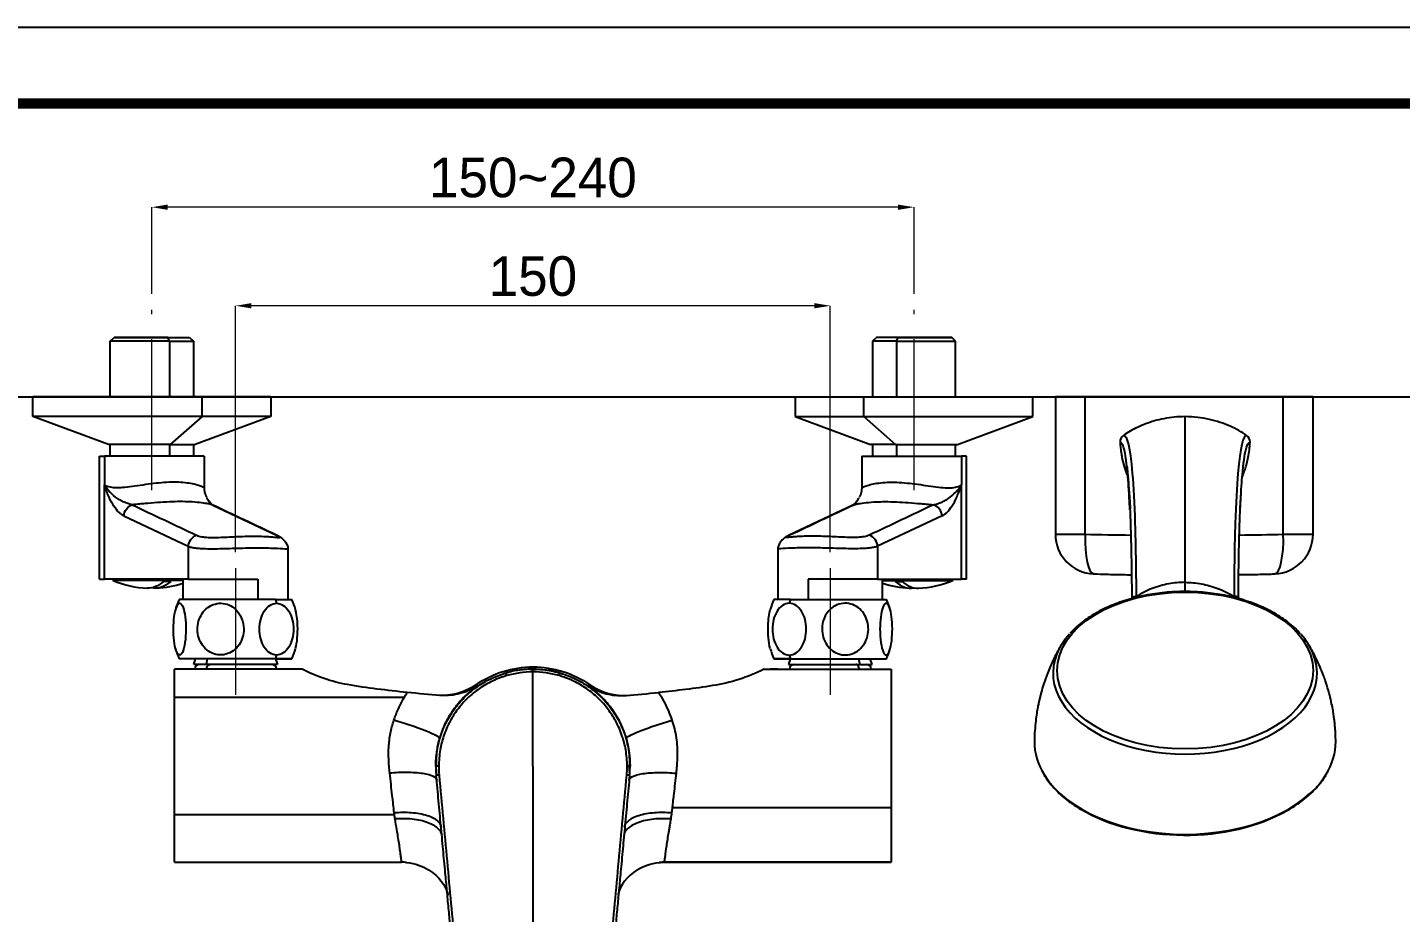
# Model space of a CAD drawing. Extents: x 0 to 1128, y 0 to 827.
# Drawn here: x 175.2 to 521.6, y 603.5 to 826.8 of the extents above; entities that cross this region are included whole.
import ezdxf

# ---------------------------------------------------------------- set-up
doc = ezdxf.new("R2010")
doc.units = 0
doc.header["$LTSCALE"] = 4
doc.header["$MEASUREMENT"] = 0
doc.header["$PDMODE"] = 3
doc.header["$PDSIZE"] = -10
doc.linetypes.add('CENTER2', pattern=[28.575, 19.05, -3.175, 3.175, -3.175])
doc.layers.get('0').update_dxf_attribs({"linetype": 'CONTINUOUS'})
doc.layers.get('DEFPOINTS').update_dxf_attribs({"linetype": 'CONTINUOUS'})
doc.layers.add('1', color=7, linetype='CONTINUOUS')
doc.layers.add('Cneter', color=1, linetype='CENTER2', lineweight=13)
doc.styles.add('Daelim Dimension', font='')
doc.styles.get('Daelim Dimension').set_extended_font_data('나눔고딕')
doc.dimstyles.new('DEFAULT', dxfattribs={"dimscale": 2, "dimtxt": 2, "dimasz": 2, "dimexe": 0, "dimexo": 2, "dimgap": 1, "dimtad": 1, "dimdec": 1, "dimzin": 9, "dimdsep": 46, "dimtxsty": 'Daelim Dimension', "dimcen": 0.5, "dimclrd": 252, "dimclre": 252, "dimclrt": 3, "dimadec": 1, "dimazin": 0, "dimtfac": 1, "dimtdec": 1, "dimtix": 1, "dimtmove": 0, "dimatfit": 3, "dimfxl": 1, "dimtolj": 1, "dimtzin": 1, "dimlwd": 9, "dimlwe": 9, "dimarcsym": 0})

# ---------------------------------------------------------------- blocks, each defined once
blk = doc.blocks.new('*D1')
at = {"color": 5, "lineweight": 9, "ltscale": 0.5, "transparency": 16777216}
for p, q in [((227.72, 694.41), (227.72, 756.59)), ((373.72, 756.59), (231.72, 756.59)), ((377.72, 694.41), (377.72, 756.59))]:
    blk.add_line(p, q, dxfattribs=at)
at = {"color": 5, "ltscale": 0.5, "transparency": 16777216}
for points in [[(231.72, 757.26), (231.72, 755.93), (227.72, 756.59)], [(373.72, 757.26), (373.72, 755.93), (377.72, 756.59)]]:
    blk.add_solid(points, dxfattribs=at)
at = {"layer": 'DEFPOINTS', "color": 0, "ltscale": 0.5, "transparency": 16777216}
for p in [(227.72, 756.59), (227.72, 690.41), (377.72, 690.41)]:
    blk.add_point(p, dxfattribs=at)
at = {"color": 7, "ltscale": 0.5, "transparency": 16777216, "insert": (302.72, 764.02), "char_height": 10, "attachment_point": 5, "style": 'Daelim Dimension'}
blk.add_mtext('\\A1;150', dxfattribs=at)
blk = doc.blocks.new('*D2')
at = {"color": 5, "lineweight": 9, "ltscale": 0.5, "transparency": 16777216}
for p, q in [((206.59, 759.56), (206.59, 781.46)), ((394.85, 781.46), (210.59, 781.46)), ((398.85, 759.56), (398.85, 781.46))]:
    blk.add_line(p, q, dxfattribs=at)
at = {"color": 5, "ltscale": 0.5, "transparency": 16777216}
for points in [[(210.59, 782.12), (210.59, 780.79), (206.59, 781.46)], [(394.85, 782.12), (394.85, 780.79), (398.85, 781.46)]]:
    blk.add_solid(points, dxfattribs=at)
at = {"layer": 'DEFPOINTS', "color": 0, "ltscale": 0.5, "transparency": 16777216}
for p in [(206.59, 781.46), (206.59, 755.56), (398.85, 755.56)]:
    blk.add_point(p, dxfattribs=at)
at = {"color": 7, "ltscale": 0.5, "transparency": 16777216, "insert": (302.72, 788.9), "char_height": 10, "attachment_point": 5, "style": 'Daelim Dimension'}
blk.add_mtext('\\A1;150~240', dxfattribs=at)

msp = doc.modelspace()

# ---------------------------------------------------------------- linework, layer by layer
at = {"ltscale": 0.5}
for p, q in [((197.09, 748.62), (216.09, 748.62)), ((408.35, 748.62), (389.35, 748.62)), ((125.67, 733.62), (809.74, 733.62)), ((241.92, 667.52), (213.52, 667.52)), ((363.52, 667.52), (391.92, 667.52)), ((238.02, 664.92), (217.42, 664.92)), ((367.42, 664.92), (388.02, 664.92))]:
    msp.add_line(p, q, dxfattribs=at)
msp.add_lwpolyline([(0, 0), (1128.4, 0), (1128.4, 826.8), (0, 826.8)], close=True, dxfattribs=at)
at = {"color": 5, "linetype": 'ByBlock', "lineweight": 200, "const_width": 2.6}
msp.add_lwpolyline([(18.14, 35.4), (1110.14, 35.4), (1110.14, 807.6), (18.14, 807.6)], close=True, dxfattribs=at)
at = {"layer": '1', "color": 7, "linetype": 'Continuous'}
for p, q in [((196.09, 747.62), (197.09, 748.62)), ((210.61, 748.62), (197.09, 748.62)), ((211.03, 747.62), (210.61, 748.62)), ((210.61, 748.62), (216.09, 748.62)), ((216.09, 748.62), (217.09, 747.62)), ((389.35, 748.62), (388.35, 747.62)), ((394.84, 748.62), (389.35, 748.62)), ((394.41, 747.62), (394.84, 748.62)), ((394.84, 748.62), (408.35, 748.62)), ((409.35, 747.62), (408.35, 748.62)), ((196.09, 733.62), (196.09, 747.62)), ((211.03, 747.62), (196.09, 747.62)), ((211.03, 747.62), (211.03, 733.62)), ((211.03, 747.62), (217.09, 747.62)), ((217.09, 747.62), (217.09, 733.62)), ((388.35, 747.62), (388.35, 733.62)), ((394.41, 747.62), (388.35, 747.62)), ((394.41, 747.62), (394.41, 733.62)), ((394.41, 747.62), (409.35, 747.62)), ((409.35, 733.62), (409.35, 747.62)), ((176.59, 728.62), (176.59, 733.62)), ((219.27, 733.62), (176.59, 733.62)), ((219.27, 728.62), (219.27, 733.62)), ((236.59, 733.62), (219.27, 733.62)), ((236.59, 733.62), (236.59, 728.62)), ((368.85, 733.62), (368.85, 728.62)), ((368.85, 733.62), (386.17, 733.62)), ((386.17, 728.62), (386.17, 733.62)), ((386.17, 733.62), (428.85, 733.62)), ((428.85, 728.62), (428.85, 733.62)), ((434.5, 733.62), (434.5, 698.97)), ((442, 733.62), (434.5, 733.62)), ((442, 698.97), (442, 733.62)), ((492, 733.62), (442, 733.62)), ((492, 698.97), (492, 733.62)), ((499.5, 733.62), (492, 733.62)), ((499.5, 698.97), (499.5, 733.62)), ((195.64, 721.62), (176.59, 728.62)), ((219.27, 728.62), (176.59, 728.62)), ((219.27, 728.62), (211.22, 721.62)), ((236.59, 728.62), (217.54, 721.62)), ((236.59, 728.62), (219.27, 728.62)), ((368.85, 728.62), (387.9, 721.62)), ((368.85, 728.62), (386.17, 728.62)), ((386.17, 728.62), (394.22, 721.62)), ((386.17, 728.62), (428.85, 728.62)), ((409.8, 721.62), (428.85, 728.62)), ((211.22, 721.62), (195.64, 721.62)), ((196.09, 718.62), (196.09, 721.62)), ((211.03, 721.62), (211.03, 718.62)), ((211.22, 721.62), (217.54, 721.62)), ((217.09, 721.62), (217.09, 718.62)), ((394.22, 721.62), (387.9, 721.62)), ((388.35, 721.62), (388.35, 718.62)), ((394.22, 721.62), (409.8, 721.62)), ((394.41, 721.62), (394.41, 718.62)), ((409.35, 718.62), (409.35, 721.62)), ((193.39, 687.62), (193.39, 718.62)), ((193.39, 718.62), (194.63, 718.62)), ((194.63, 718.62), (194.63, 711.38)), ((219.79, 718.62), (194.63, 718.62)), ((219.79, 718.62), (219.79, 710.59)), ((385.65, 718.62), (385.65, 710.59)), ((385.65, 718.62), (410.82, 718.62)), ((410.82, 718.62), (410.82, 711.38)), ((412.05, 718.62), (410.82, 718.62)), ((412.05, 687.62), (412.05, 718.62)), ((194.63, 687.62), (194.63, 711.38)), ((219.77, 710.65), (219.78, 710.65)), ((385.67, 710.65), (385.66, 710.65)), ((410.82, 687.62), (410.82, 711.38)), ((199.52, 703.6), (215.76, 695.91)), ((222.01, 706.31), (238.25, 698.63)), ((383.43, 706.31), (367.19, 698.63)), ((405.93, 703.6), (389.68, 695.91)), ((434.5, 698.97), (442, 698.97)), ((492, 698.97), (499.5, 698.97)), ((215.76, 695.91), (215.76, 687.62)), ((240.92, 695.36), (240.92, 695.37)), ((240.92, 695.36), (240.92, 682.52)), ((364.52, 695.36), (364.52, 695.37)), ((364.52, 695.36), (364.52, 682.52)), ((389.68, 695.91), (389.68, 687.62)), ((193.39, 687.62), (194.63, 687.62)), ((215.76, 687.62), (194.63, 687.62)), ((196.84, 687.3), (196.84, 687.62)), ((210.71, 687.3), (196.84, 687.3)), ((210.71, 687.3), (210.71, 687.62)), ((214.52, 687.3), (210.71, 687.3)), ((214.52, 682.52), (214.52, 687.62)), ((215.76, 687.62), (233.3, 687.62)), ((233.3, 687.62), (233.3, 682.52)), ((372.14, 687.62), (372.14, 682.52)), ((389.68, 687.62), (372.14, 687.62)), ((389.68, 687.62), (410.82, 687.62)), ((390.92, 682.52), (390.92, 687.62)), ((390.92, 687.3), (394.73, 687.3)), ((394.73, 687.3), (394.73, 687.62)), ((394.73, 687.3), (408.6, 687.3)), ((408.6, 687.3), (408.6, 687.62)), ((412.05, 687.62), (410.82, 687.62)), ((237.76, 682.52), (213.52, 682.52)), ((237.76, 682.52), (241.92, 682.52)), ((367.68, 682.52), (363.52, 682.52)), ((367.68, 682.52), (391.92, 682.52)), ((237.76, 667.52), (213.52, 667.52)), ((217.17, 666.12), (217.61, 667.52)), ((220.26, 666.12), (217.17, 666.12)), ((220.57, 667.52), (220.26, 666.12)), ((238.27, 666.12), (220.26, 666.12)), ((237.76, 667.52), (241.92, 667.52)), ((237.83, 667.52), (238.27, 666.12)), ((367.68, 667.52), (363.52, 667.52)), ((367.61, 667.52), (367.17, 666.12)), ((367.17, 666.12), (385.18, 666.12)), ((367.68, 667.52), (391.92, 667.52)), ((384.87, 667.52), (385.18, 666.12)), ((385.18, 666.12), (388.27, 666.12)), ((388.27, 666.12), (387.83, 667.52)), ((244.48, 664.92), (212.32, 664.92)), ((360.97, 664.92), (393.12, 664.92)), ((364.47, 664.92), (362.57, 664.92)), ((364.47, 664.92), (390.97, 664.92)), ((270.21, 657.73), (212.32, 657.73)), ((278.33, 638.15), (278.33, 638.08)), ((327.11, 638.08), (327.12, 638.15)), ((267.81, 628.16), (212.32, 628.16)), ((337.86, 630.02), (393.12, 630.02)), ((212.32, 616.22), (269.61, 616.22)), ((393.12, 616.22), (335.83, 616.22)), ((335.84, 616.26), (393.12, 616.26))]:
    msp.add_line(p, q, dxfattribs=at)
for centre, radius, start, end in [((444.5, 698.97), 10, 180, 268.0491), ((489.5, 698.97), 10, 271.9509, 0), ((206.59, 710.32), 25, 247.0455, 267.4704), ((206.59, 710.32), 25, 272.5296, 288.4957), ((398.85, 710.32), 25, 251.5043, 267.4704), ((398.85, 710.32), 25, 272.5296, 292.9545), ((230.3, 675.02), 18.38, 155.9147, 164.4113), ((225.14, 675.02), 18.38, 15.591, 24.0853), ((380.3, 675.02), 18.38, 155.9147, 164.409), ((375.14, 675.02), 18.38, 15.5887, 24.0853), ((230.3, 675.02), 18.38, 195.3569, 204.0853), ((225.14, 675.02), 18.38, 335.9147, 344.3736), ((380.3, 675.02), 18.38, 195.6264, 204.0853), ((375.14, 675.02), 18.38, 335.9147, 344.6431), ((218.62, 664.92), 1.2, 90, 180), ((236.82, 664.92), 1.2, 0, 90), ((368.62, 664.92), 1.2, 90, 180), ((386.82, 664.92), 1.2, 0, 90)]:
    msp.add_arc(centre, radius, start, end, dxfattribs=at)
at = {"layer": '1', "color": 7, "linetype": 'Continuous', "extrusion": (1.54074e-33, -6.12323e-17, -1)}
for start, end in [(66.468, 75.7036), (88.5134, 98.1883), (98.49, 107.9379), (166.5787, 167.2255)]:
    msp.add_arc((-302.72, 640.42), 24.5, start, end, dxfattribs=at)
at = {"layer": '1', "color": 7, "linetype": 'Continuous'}
for centre, major_axis, ratio, start_param, end_param in [((452.32, 722.22), (1.5, 0.07), 0.010727, 2.977137, 3.179895), ((368.48, 695.91), (-1.28, 2.71), 0.888708, 0.000017, 0.050162), ((368.48, 695.91), (-1.28, 2.71), 0.888708, 6.199308, 6.283203), ((386.97, 695.91), (1.28, -2.71), 0.888708, 1.172682, 2.429241), ((444.5, 698.97), (-0.34, -9.99), 0.249864, 4.720899, 6.283961), ((489.5, 698.97), (0.34, -9.99), 0.249864, 6.282755, 7.845471), ((397.95, 710.32), (0, -24.98), 0.422618, 5.909464, 6.369129), ((398.85, 710.32), (0, 25), 0.422618, 2.740961, 2.766889), ((399.76, 710.32), (0, -24.98), 0.422618, 5.909464, 6.301848), ((379.54, 675.02), (0, -18.38), 0.707107, 4.292024, 4.349021), ((452.04, 683.55), (1.74, -0.99), 0.684175, 0.129436, 0.316805), ((482.41, 683.55), (-1.74, -0.99), 0.684175, 5.96638, 6.260639), ((467.22, 663.9), (33.3, 0), 0.612907, 2.637433, 2.901057), ((467.22, 663.9), (33.3, 0), 0.612907, 0.241768, 0.50179), ((379.54, 675.02), (0, -18.38), 0.707107, 5.075757, 5.132754), ((467.22, 663.9), (33.3, 0), 0.612907, 2.901057, 6.524954), ((384.16, 664.92), (0, -1.2), 0.707107, 1.570796, 3.141593), ((467.22, 646.53), (-38, 0), 0.612907, 6.278701, 6.642681), ((467.22, 646.53), (-38, 0), 0.612907, 2.778809, 3.146077), ((279.12, 638.22), (0.797, 0.074), 0.001576, 1.654117, 3.141593), ((279.13, 638.15), (0.797, 0.074), 0.001576, 1.65427, 3.141593), ((326.31, 638.15), (0.797, -0.074), 0.001562, 6.283036, 7.770509), ((326.32, 638.22), (0.797, -0.074), 0.001562, 0.00011, 1.487475), ((467.22, 646.53), (-38, 0), 0.612907, 0.359496, 2.77881), ((467.22, 646.16), (37.7, 0), 0.612907, 3.941186, 5.464289)]:
    msp.add_ellipse(centre, major_axis=major_axis, ratio=ratio, start_param=start_param, end_param=end_param, dxfattribs=at)
at = {"layer": '1', "color": 7, "linetype": 'Continuous', "extrusion": (0, 0, -1)}
for centre, major_axis, ratio, start_param, end_param in [((218.48, 695.91), (-1.28, -2.71), 0.888708, 1.172682, 2.429241), ((236.97, 695.91), (1.28, 2.71), 0.888708, 6.199308, 6.283203), ((236.97, 695.91), (1.28, 2.71), 0.888708, 0.000017, 0.050162), ((205.68, 710.32), (0, -24.98), 0.422618, 5.909464, 6.301848), ((207.5, 710.32), (0, -24.98), 0.422618, 5.909464, 6.369129), ((206.59, 710.32), (0, 25), 0.422618, 2.740961, 2.766889), ((225.9, 675.02), (0, -18.38), 0.707107, 4.292024, 4.349021), ((225.9, 675.02), (0, -18.38), 0.707107, 5.075757, 5.132754), ((221.29, 664.92), (0, -1.2), 0.707107, 1.570796, 3.141593)]:
    msp.add_ellipse(centre, major_axis=major_axis, ratio=ratio, start_param=start_param, end_param=end_param, dxfattribs=at)
at = {"layer": '1', "color": 7, "linetype": 'Continuous'}
msp.add_ellipse((467.22, 664.58), major_axis=(32.28, 0), ratio=0.612907, dxfattribs=at)
for points, degree, knots in [([(467.22, 728.62), (466.31, 728.59), (464.53, 728.54), (461.94, 728.15), (459.52, 727.57), (457.29, 726.83), (455.25, 725.95), (453.39, 724.98), (452.25, 724.25), (451.7, 723.9)], 3, [0, 0, 0, 0, 0.166314, 0.324879, 0.475645, 0.618567, 0.753616, 0.880766, 1, 1, 1, 1]), ([(467.22, 686.83), (467.22, 688.66), (467.22, 692.22), (467.22, 697.2), (467.22, 701.83), (467.22, 706.09), (467.22, 711.26), (467.22, 715.63), (467.22, 719.19), (467.22, 721.47), (467.22, 723.42), (467.22, 725.07), (467.22, 726.46), (467.22, 727.55), (467.22, 728.3), (467.22, 728.55), (467.22, 728.62)], 3, [0, 0, 0, 0, 0.066499, 0.133873, 0.201247, 0.268621, 0.335995, 0.470742, 0.538116, 0.60549, 0.672864, 0.740238, 0.807612, 0.874986, 0.94236, 1, 1, 1, 1]), ([(482.75, 723.9), (482.1, 724.31), (480.75, 725.17), (478.53, 726.27), (476.05, 727.24), (473.32, 727.99), (470.35, 728.51), (468.28, 728.58), (467.22, 728.62)], 3, [0, 0, 0, 0, 0.139879, 0.290529, 0.451919, 0.624003, 0.806723, 1, 1, 1, 1]), ([(451.7, 723.9), (452.56, 723.96), (453.35, 720.95), (454.18, 710.98), (454.41, 706.79), (454.74, 696.47), (454.85, 690.35), (454.87, 683.26)], 3, [0, 0, 0, 0, 0.5, 0.5, 0.75, 0.75, 1, 1, 1, 1]), ([(482.75, 723.9), (481.88, 723.96), (481.09, 720.95), (480.26, 710.98), (480.04, 706.79), (479.7, 696.47), (479.6, 690.35), (479.57, 683.26)], 3, [0, 0, 0, 0, 0.5, 0.5, 0.75, 0.75, 1, 1, 1, 1]), ([(450.82, 722.15), (450.88, 721.28), (451.01, 719.64), (451.47, 717.36), (452.07, 715.29), (452.57, 714), (452.85, 713.36)], 3, [0, 0, 0, 0, 0.286827, 0.54299, 0.768573, 1, 1, 1, 1]), ([(453.1, 709.22), (453.02, 710.47), (452.86, 712.92), (452.62, 715.52), (452.39, 717.47), (452.15, 719.09), (451.8, 720.72), (451.35, 721.92), (450.99, 722.07), (450.82, 722.15)], 3, [0, 0, 0, 0, 0.140286, 0.299517, 0.381611, 0.486987, 0.634341, 0.826938, 1, 1, 1, 1]), ([(481.36, 709.38), (481.43, 710.57), (481.5, 711.66), (481.83, 715.92), (482.11, 718.26), (482.8, 721.38), (483.2, 722.15), (483.63, 722.15)], 3, [0, 0, 0, 0, 0.134705, 0.134705, 0.567353, 0.567353, 1, 1, 1, 1]), ([(481.58, 713.33), (481.86, 713.97), (482.5, 715.61), (483.31, 718.55), (483.51, 720.88), (483.63, 722.15)], 3, [0, 0, 0, 0, 0.23015, 0.580554, 1, 1, 1, 1]), ([(451.03, 719.93), (451.07, 719.68), (451.23, 718.58), (451.63, 716.76), (452.23, 714.89), (452.64, 713.89), (452.77, 713.57)], 3, [0, 0, 0, 0, 0.112698, 0.507102, 0.844775, 1, 1, 1, 1]), ([(452.56, 716.03), (452.56, 716.03), (452.56, 716.01), (452.58, 715.83), (452.6, 715.62), (452.62, 715.38), (452.64, 715.15), (452.68, 714.79), (452.73, 714.28), (452.79, 713.57), (452.87, 712.69), (452.97, 711.41), (453.09, 709.66), (453.23, 707.71), (453.34, 706.09), (453.35, 705.56), (453.34, 705.38), (453.34, 705.36)], 3, [0, 0, 0, 0, 0.026784, 0.09911, 0.162528, 0.217559, 0.269817, 0.323993, 0.385891, 0.456366, 0.536028, 0.618935, 0.745406, 0.874136, 0.936699, 0.992041, 1, 1, 1, 1]), ([(481.87, 715.86), (481.87, 715.86), (481.88, 715.95), (481.89, 716.04), (481.89, 716.04), (481.89, 716.04)], 3, [0, 0, 0, 0, 0.006517, 0.978273, 1, 1, 1, 1]), ([(219.78, 710.65), (219.8, 710.65), (219.75, 710.7), (219.22, 710.96), (218.09, 711.37), (215.99, 711.87), (212.32, 712.22), (207.88, 711.87), (204.3, 711.37), (201.65, 710.96), (199.3, 710.68), (197.33, 710.62), (195.74, 710.81), (195, 711.19), (194.63, 711.38)], 3, [0, 0, 0, 0, 0.051239, 0.128573, 0.204615, 0.280478, 0.426135, 0.571791, 0.647654, 0.723696, 0.801026, 0.86613, 0.933339, 1, 1, 1, 1]), ([(201.63, 706.4), (201.34, 706.46), (200.74, 706.6), (199.82, 706.94), (198.87, 707.39), (197.56, 708.19), (196.34, 709.21), (195.28, 710.4), (194.85, 711.05), (194.63, 711.38)], 3, [0, 0, 0, 0, 0.105011, 0.216955, 0.335603, 0.463508, 0.736269, 0.866043, 1, 1, 1, 1]), ([(199.52, 703.6), (199.3, 703.72), (198.89, 703.94), (198.05, 704.67), (196.98, 705.98), (195.98, 707.86), (195.2, 709.72), (194.82, 710.81), (194.63, 711.38)], 3, [0, 0, 0, 0, 0.109029, 0.212424, 0.446353, 0.704346, 0.846681, 1, 1, 1, 1]), ([(385.66, 710.65), (385.64, 710.65), (385.7, 710.7), (386.22, 710.96), (387.35, 711.37), (389.46, 711.87), (393.12, 712.22), (397.56, 711.87), (401.14, 711.37), (403.79, 710.96), (406.14, 710.68), (408.11, 710.62), (409.71, 710.81), (410.45, 711.19), (410.82, 711.38)], 3, [0, 0, 0, 0, 0.051239, 0.128573, 0.204615, 0.280478, 0.426135, 0.571791, 0.647654, 0.723696, 0.801026, 0.86613, 0.933339, 1, 1, 1, 1]), ([(403.81, 706.4), (404.1, 706.46), (404.71, 706.6), (405.62, 706.94), (406.57, 707.39), (407.88, 708.19), (409.1, 709.21), (410.16, 710.4), (410.6, 711.05), (410.82, 711.38)], 3, [0, 0, 0, 0, 0.105011, 0.216955, 0.335603, 0.463508, 0.736269, 0.866043, 1, 1, 1, 1]), ([(405.93, 703.6), (406.14, 703.72), (406.55, 703.94), (407.4, 704.67), (408.46, 705.98), (409.46, 707.86), (410.25, 709.72), (410.62, 710.81), (410.82, 711.38)], 3, [0, 0, 0, 0, 0.109029, 0.212424, 0.446353, 0.704346, 0.846681, 1, 1, 1, 1]), ([(221.8, 706.4), (221.54, 706.46), (221.17, 706.55), (220.17, 706.74), (218.69, 706.96), (216.38, 707.14), (212.91, 707.22), (208.95, 707.03), (205.43, 706.73), (203.3, 706.54), (202.25, 706.45), (201.63, 706.4)], 3, [0, 0, 0, 0, 0.0916, 0.133793, 0.261029, 0.399542, 0.500645, 0.738937, 0.866176, 0.920546, 1, 1, 1, 1]), ([(220.77, 707.63), (220.71, 707.74), (220.61, 707.9), (220.51, 708.06), (220.49, 708.1)], 3, [0, 0, 0, 0, 0.751766, 1, 1, 1, 1]), ([(221.8, 706.4), (221.66, 706.51), (221.39, 706.72), (221.06, 707.19), (220.84, 707.52), (220.77, 707.63)], 3, [0, 0, 0, 0, 0.413005, 0.810197, 1, 1, 1, 1]), ([(383.64, 706.4), (383.78, 706.51), (384.05, 706.72), (384.39, 707.19), (384.6, 707.52), (384.67, 707.63)], 3, [0, 0, 0, 0, 0.413005, 0.810197, 1, 1, 1, 1]), ([(383.64, 706.4), (383.9, 706.46), (384.27, 706.55), (385.28, 706.74), (386.76, 706.96), (389.06, 707.14), (392.54, 707.22), (396.49, 707.03), (400.01, 706.73), (402.14, 706.54), (403.19, 706.45), (403.81, 706.4)], 3, [0, 0, 0, 0, 0.0916, 0.133793, 0.261029, 0.399542, 0.500645, 0.738937, 0.866176, 0.920546, 1, 1, 1, 1]), ([(384.67, 707.63), (384.74, 707.74), (384.83, 707.9), (384.93, 708.06), (384.95, 708.1)], 3, [0, 0, 0, 0, 0.751766, 1, 1, 1, 1]), ([(453.07, 709.68), (453.12, 708.99), (453.21, 707.48), (453.34, 704.77), (453.45, 701.89), (453.52, 699.43), (453.57, 697.39), (453.61, 695.69), (453.65, 693.65), (453.69, 691.25), (453.73, 688.43), (453.76, 685.51), (453.76, 683.48), (453.77, 682.57)], 3, [0, 0, 0, 0, 0.12306, 0.247351, 0.36681, 0.479661, 0.530538, 0.590261, 0.659449, 0.738095, 0.826174, 0.923628, 1, 1, 1, 1]), ([(453.3, 705.11), (453.28, 705.73), (453.21, 707.16), (453.14, 708.48), (453.1, 709.22)], 3, [0, 0, 0, 0, 0.417635, 1, 1, 1, 1]), ([(480.68, 682.57), (480.68, 683.48), (480.69, 685.51), (480.71, 688.41), (480.75, 691.23), (480.79, 693.63), (480.83, 695.66), (480.87, 697.34), (480.91, 698.78), (480.94, 700.11), (481, 702.03), (481.09, 704.5), (481.23, 707.36), (481.32, 708.96), (481.37, 709.68)], 3, [0, 0, 0, 0, 0.076137, 0.17341, 0.261349, 0.339896, 0.409026, 0.46775, 0.51783, 0.566607, 0.616664, 0.740984, 0.871038, 1, 1, 1, 1]), ([(217.87, 698.71), (218.06, 698.64), (218.43, 698.48), (219.18, 698.32), (220.18, 698.19), (221.6, 698.13), (223.47, 698.15), (225.62, 698.25), (228.62, 698.39), (232.41, 698.51), (235.57, 698.39), (237.39, 698.25), (238.28, 698.16), (238.74, 698.13), (238.92, 698.15), (238.94, 698.22), (238.76, 698.35), (238.41, 698.53), (238.17, 698.65), (238.04, 698.71)], 3, [0, 0, 0, 0, 0.036669, 0.074148, 0.112508, 0.166405, 0.23218, 0.29651, 0.363311, 0.499947, 0.636583, 0.703385, 0.767714, 0.817239, 0.853229, 0.887512, 0.943939, 0.971008, 1, 1, 1, 1]), ([(238.37, 698.57), (238.74, 698.37), (239.44, 697.93), (240.27, 697.12), (240.79, 696.22), (240.92, 695.65), (240.92, 695.36)], 3, [0, 0, 0, 0, 0.233486, 0.481162, 0.73851, 1, 1, 1, 1]), ([(367.07, 698.57), (366.7, 698.37), (366.01, 697.93), (365.18, 697.12), (364.65, 696.22), (364.53, 695.65), (364.52, 695.36)], 3, [0, 0, 0, 0, 0.233486, 0.481162, 0.73851, 1, 1, 1, 1]), ([(387.57, 698.71), (387.39, 698.64), (387.01, 698.48), (386.27, 698.32), (385.27, 698.19), (383.85, 698.13), (381.98, 698.15), (379.83, 698.25), (376.82, 698.39), (373.04, 698.51), (369.88, 698.39), (368.05, 698.25), (367.16, 698.16), (366.7, 698.13), (366.52, 698.15), (366.5, 698.22), (366.68, 698.35), (367.03, 698.53), (367.27, 698.65), (367.4, 698.71)], 3, [0, 0, 0, 0, 0.036669, 0.074148, 0.112508, 0.166405, 0.23218, 0.29651, 0.363311, 0.499947, 0.636583, 0.703385, 0.767714, 0.817239, 0.853229, 0.887512, 0.943939, 0.971008, 1, 1, 1, 1]), ([(215.76, 695.91), (216.02, 695.83), (216.53, 695.67), (217.55, 695.5), (218.89, 695.36), (220.72, 695.29), (223.83, 695.3), (228.27, 695.45), (233.45, 695.56), (237.74, 695.45), (240.05, 695.3), (240.83, 695.29), (240.92, 695.33), (240.92, 695.36)], 3, [0, 0, 0, 0, 0.0478, 0.095801, 0.144055, 0.21184, 0.288629, 0.434151, 0.579539, 0.724926, 0.870448, 0.947231, 1, 1, 1, 1]), ([(389.68, 695.91), (389.43, 695.83), (388.91, 695.67), (387.9, 695.5), (386.56, 695.36), (384.72, 695.29), (381.61, 695.3), (377.17, 695.45), (372, 695.56), (367.7, 695.45), (365.39, 695.3), (364.61, 695.29), (364.52, 695.33), (364.52, 695.36)], 3, [0, 0, 0, 0, 0.0478, 0.095801, 0.144055, 0.21184, 0.288629, 0.434151, 0.579539, 0.724926, 0.870448, 0.947231, 1, 1, 1, 1]), ([(444.16, 688.97), (445.23, 688.93), (447.68, 688.85), (450.87, 688.78), (452.99, 688.75), (453.72, 688.74)], 3, [0, 0, 0, 0, 0.340258, 0.773675, 1, 1, 1, 1]), ([(467.22, 686.83), (466.54, 686.81), (465.16, 686.77), (463.08, 686.47), (460.99, 685.98), (458.91, 685.29), (456.85, 684.39), (455.54, 683.64), (454.87, 683.25)], 3, [0, 0, 0, 0, 0.157598, 0.318344, 0.482594, 0.650703, 0.823038, 1, 1, 1, 1]), ([(467.22, 686.83), (467.91, 686.81), (469.29, 686.77), (471.36, 686.47), (473.45, 685.98), (475.53, 685.29), (477.59, 684.39), (478.91, 683.64), (479.57, 683.25)], 3, [0, 0, 0, 0, 0.157597, 0.318341, 0.482591, 0.6507, 0.823036, 1, 1, 1, 1]), ([(480.72, 688.75), (481.12, 688.76), (482.93, 688.78), (485.97, 688.83), (488.6, 688.91), (489.84, 688.95)], 3, [0, 0, 0, 0, 0.12956, 0.58937, 1, 1, 1, 1]), ([(467.22, 684.5), (466.78, 684.5), (465.49, 684.48), (463.35, 684.38), (460.85, 684.14), (458.38, 683.78), (455.95, 683.3), (453.6, 682.71), (451.32, 682.01), (449.12, 681.2), (447.03, 680.28), (445.06, 679.27), (443.21, 678.16), (441.5, 676.97), (439.94, 675.69), (438.83, 674.65), (438.29, 674.03), (438.17, 673.88)], 3, [0, 0, 0, 0, 0.038104, 0.110167, 0.182254, 0.254361, 0.3265, 0.398677, 0.470903, 0.543182, 0.615518, 0.687911, 0.760352, 0.832823, 0.905277, 0.977656, 1, 1, 1, 1]), ([(453.8, 682.77), (453.81, 682.78), (453.83, 682.86), (453.87, 682.92), (453.9, 682.98)], 3, [0, 0, 0, 0, 0.142389, 1, 1, 1, 1]), ([(453.9, 682.98), (453.94, 683.04), (453.99, 683.1), (454.13, 683.19), (454.24, 683.24), (454.35, 683.26), (454.38, 683.27), (454.47, 683.28), (454.49, 683.28), (454.75, 683.28), (454.86, 683.26), (454.87, 683.26)], 3, [0, 0, 0, 0, 0.25, 0.25, 0.5, 0.5, 0.625, 0.625, 0.75, 0.75, 1, 1, 1, 1]), ([(454.87, 683.26), (454.85, 683.24), (454.83, 683.22), (454.77, 683.18), (454.74, 683.16), (454.69, 683.12), (454.68, 683.11), (454.67, 683.1), (454.66, 683.1), (454.58, 683.03), (454.49, 682.96), (454.41, 682.89)], 3, [0, 0, 0, 0, 0.14507, 0.14507, 0.350264, 0.350264, 0.426266, 0.426266, 0.445266, 0.445266, 1, 1, 1, 1]), ([(496.32, 673.84), (495.95, 674.26), (495.12, 675.13), (493.68, 676.39), (492.04, 677.62), (490.26, 678.77), (488.35, 679.82), (486.31, 680.78), (484.17, 681.64), (481.93, 682.39), (479.6, 683.04), (477.21, 683.57), (474.76, 683.98), (472.27, 684.28), (469.75, 684.46), (468.07, 684.5), (467.22, 684.5)], 3, [0, 0, 0, 0, 0.064172, 0.135912, 0.207856, 0.279922, 0.352047, 0.424181, 0.496294, 0.568373, 0.640414, 0.712417, 0.784387, 0.85633, 0.928255, 1, 1, 1, 1]), ([(212.57, 670.17), (212.18, 671.64), (212, 673.83), (212.14, 677.96), (212.46, 679.94), (213.18, 681.38), (213.45, 681.62), (213.99, 681.46), (214.26, 681.08), (214.92, 679.27), (215.18, 677.18), (215.18, 675.07)], 3, [0, 0, 0, 0, 0.25, 0.25, 0.5, 0.5, 0.625, 0.625, 0.75, 0.75, 1, 1, 1, 1]), ([(229.78, 675.07), (229.79, 673.64), (229.37, 672.23), (227.8, 669.91), (226.62, 669.03), (223.97, 668.31), (222.53, 668.51), (220.1, 669.88), (219.16, 671.01), (218.1, 673.64), (217.97, 675.1), (218.55, 677.9), (219.26, 679.18), (221.33, 681.04), (222.69, 681.58), (225.44, 681.52), (226.77, 680.93), (227.78, 679.94)], 3, [0, 0, 0, 0, 0.125, 0.125, 0.25, 0.25, 0.375, 0.375, 0.5, 0.5, 0.625, 0.625, 0.75, 0.75, 0.875, 0.875, 1, 1, 1, 1]), ([(238.05, 668.49), (236.87, 668.49), (235.74, 669.27), (234.2, 671.73), (233.77, 673.38), (233.77, 676.67), (234.19, 678.31), (235.74, 680.78), (236.87, 681.55), (238.05, 681.55)], 3, [0, 0, 0, 0, 0.25, 0.25, 0.5, 0.5, 0.75, 0.75, 1, 1, 1, 1]), ([(238.05, 681.55), (239.22, 681.55), (240.35, 680.77), (241.89, 678.32), (242.32, 676.66), (242.32, 673.38), (241.9, 671.73), (240.35, 669.27), (239.22, 668.49), (238.05, 668.49)], 3, [0, 0, 0, 0, 0.25, 0.25, 0.5, 0.5, 0.75, 0.75, 1, 1, 1, 1]), ([(242.87, 670.17), (243.26, 671.64), (243.44, 673.83), (243.32, 677.43), (243.13, 678.92), (242.84, 679.97)], 3, [0, 0, 0, 0, 0.573637, 0.573637, 1, 1, 1, 1]), ([(362.57, 670.17), (362.18, 671.64), (362, 673.83), (362.12, 677.43), (362.31, 678.92), (362.6, 679.97)], 3, [0, 0, 0, 0, 0.573637, 0.573637, 1, 1, 1, 1]), ([(367.4, 681.55), (366.22, 681.55), (365.09, 680.77), (363.55, 678.32), (363.13, 676.66), (363.13, 673.38), (363.55, 671.73), (365.09, 669.27), (366.22, 668.49), (367.4, 668.49)], 3, [0, 0, 0, 0, 0.25, 0.25, 0.5, 0.5, 0.75, 0.75, 1, 1, 1, 1]), ([(367.4, 668.49), (368.57, 668.49), (369.7, 669.27), (371.25, 671.73), (371.67, 673.38), (371.67, 676.67), (371.25, 678.31), (369.7, 680.78), (368.57, 681.55), (367.4, 681.55)], 3, [0, 0, 0, 0, 0.25, 0.25, 0.5, 0.5, 0.75, 0.75, 1, 1, 1, 1]), ([(375.67, 675.07), (375.66, 673.64), (376.07, 672.23), (377.65, 669.91), (378.82, 669.03), (381.47, 668.31), (382.92, 668.51), (385.34, 669.88), (386.28, 671.01), (387.35, 673.64), (387.47, 675.1), (386.89, 677.9), (386.19, 679.18), (384.12, 681.04), (382.76, 681.58), (380.01, 681.52), (378.67, 680.93), (377.67, 679.94)], 3, [0, 0, 0, 0, 0.125, 0.125, 0.25, 0.25, 0.375, 0.375, 0.5, 0.5, 0.625, 0.625, 0.75, 0.75, 0.875, 0.875, 1, 1, 1, 1]), ([(392.87, 670.17), (393.26, 671.64), (393.44, 673.83), (393.31, 677.96), (392.98, 679.94), (392.27, 681.38), (391.99, 681.62), (391.45, 681.46), (391.19, 681.08), (390.53, 679.27), (390.26, 677.18), (390.26, 675.07)], 3, [0, 0, 0, 0, 0.25, 0.25, 0.5, 0.5, 0.625, 0.625, 0.75, 0.75, 1, 1, 1, 1]), ([(215.18, 675.07), (215.19, 672.65), (214.85, 670.26), (214.02, 668.58), (213.7, 668.37), (213.08, 668.75), (212.8, 669.32), (212.57, 670.17)], 3, [0, 0, 0, 0, 0.5, 0.5, 0.75, 0.75, 1, 1, 1, 1]), ([(390.26, 675.07), (390.26, 672.65), (390.59, 670.26), (391.42, 668.58), (391.74, 668.37), (392.36, 668.75), (392.64, 669.32), (392.87, 670.17)], 3, [0, 0, 0, 0, 0.5, 0.5, 0.75, 0.75, 1, 1, 1, 1]), ([(435.92, 670.88), (435.2, 669.65), (433.96, 667.34), (432.54, 664.04), (431.58, 661.32), (431.02, 659.42), (430.69, 658.14), (430.47, 657.24), (430.26, 656.29), (430.03, 655.14), (429.77, 653.66), (429.51, 651.72), (429.29, 649.3), (429.23, 647.53), (429.22, 646.56)], 3, [0, 0, 0, 0, 0.167641, 0.309131, 0.422696, 0.506692, 0.541795, 0.577986, 0.615261, 0.656643, 0.715072, 0.791926, 0.887013, 1, 1, 1, 1]), ([(505.22, 646.56), (505.22, 647.31), (505.18, 648.66), (505.05, 650.48), (504.9, 651.9), (504.74, 653.16), (504.52, 654.56), (504.19, 656.33), (503.76, 658.17), (503.31, 659.82), (502.92, 661.08), (502.53, 662.26), (502.01, 663.69), (501.23, 665.63), (500.07, 668.12), (499.1, 669.91), (498.52, 670.88)], 3, [0, 0, 0, 0, 0.087346, 0.158901, 0.214456, 0.254081, 0.308623, 0.380228, 0.465919, 0.530244, 0.581349, 0.620955, 0.67698, 0.759089, 0.866966, 1, 1, 1, 1]), ([(212.32, 657.73), (212.32, 658.36), (212.32, 658.98), (212.32, 660.23), (212.32, 660.86), (212.32, 662.63), (212.32, 663.78), (212.32, 664.92)], 3, [0, 0, 0, 0, 0.260943, 0.260943, 0.521877, 0.521877, 1, 1, 1, 1]), ([(278.22, 640.42), (278.24, 641.05), (278.26, 642.36), (278.59, 644.96), (279.16, 647.34), (280.06, 649.81), (281.16, 652.21), (283.04, 655.19), (285.67, 658.16), (288.66, 660.6), (292.07, 662.64), (294.57, 663.49), (295.91, 663.96)], 3, [0, 0, 0, 0, 0.059692, 0.124258, 0.249166, 0.290947, 0.374532, 0.499779, 0.624874, 0.749886, 0.865546, 1, 1, 1, 1]), ([(296.1, 663.28), (295.56, 663.11), (294.34, 662.73), (291.98, 661.72), (289.15, 660.1), (286.18, 657.67), (283.7, 654.87), (281.63, 651.64), (280.16, 648.2), (279.16, 644.37), (279.03, 641.81), (278.96, 640.42)], 3, [0, 0, 0, 0, 0.056244, 0.125059, 0.24994, 0.374774, 0.499608, 0.614229, 0.749493, 0.864742, 1, 1, 1, 1]), ([(302.72, 664.92), (302.15, 664.91), (301, 664.89), (299.29, 664.7), (297.58, 664.4), (296.47, 664.11), (295.91, 663.96)], 3, [0, 0, 0, 0, 0.249988, 0.5, 0.746552, 1, 1, 1, 1]), ([(326.48, 640.42), (326.47, 641.14), (326.43, 642.52), (326.16, 644.5), (325.77, 646.31), (325.05, 648.76), (323.81, 651.64), (321.74, 654.87), (319.26, 657.67), (316.29, 660.1), (313.46, 661.72), (311.11, 662.73), (309.89, 663.11), (309.34, 663.28)], 3, [0, 0, 0, 0, 0.070149, 0.135344, 0.195566, 0.250662, 0.3859, 0.500497, 0.625306, 0.750115, 0.874968, 0.943766, 1, 1, 1, 1]), ([(309.54, 663.96), (310.33, 663.7), (311.89, 663.2), (314.04, 662.19), (315.97, 661.07), (317.68, 659.86), (319.51, 658.33), (321.51, 656.27), (323.99, 652.89), (326.47, 647.66), (327.22, 643.04), (327.22, 640.42), (327.22, 640.42)], 3, [0, 0, 0, 0, 0.079748, 0.154977, 0.225688, 0.29188, 0.353555, 0.452998, 0.564161, 0.750917, 0.999966, 1, 1, 1, 1]), ([(360.97, 664.92), (358.94, 663.87), (356.84, 663), (352.51, 661.62), (350.26, 661.13), (343.52, 660.01), (338.98, 659.5), (334.44, 659.04)], 3, [0, 0, 0, 0, 0.25, 0.25, 0.5, 0.5, 1, 1, 1, 1]), ([(393.12, 664.92), (393.12, 661.95), (393.12, 658.98), (393.12, 653.04), (393.12, 650.08), (393.12, 641.26), (393.12, 635.53), (393.12, 630.02)], 3, [0, 0, 0, 0, 0.25, 0.25, 0.5, 0.5, 1, 1, 1, 1]), ([(271, 659.04), (268.48, 659.29), (265.97, 659.58), (260.95, 660.22), (258.44, 660.57), (255.95, 661.02)], 3, [0, 0, 0, 0, 0.499715, 0.499715, 1, 1, 1, 1]), ([(288.92, 660.81), (288.35, 660.4), (287.21, 659.58), (285.56, 658.11), (284.32, 656.8), (283.43, 655.72), (282.63, 654.68), (281.68, 653.26), (280.65, 651.4), (279.79, 649.48), (279.35, 648.15), (279.14, 647.49)], 3, [0, 0, 0, 0, 0.125037, 0.250074, 0.392234, 0.44578, 0.499558, 0.625067, 0.749637, 0.877112, 1, 1, 1, 1]), ([(288.92, 660.81), (288.65, 660.63), (287.81, 660.1), (286.49, 659.46), (285, 658.92), (283.41, 658.51), (281.54, 658.21), (279.92, 658.27), (279.15, 658.29)], 3, [0, 0, 0, 0, 0.104865, 0.315034, 0.466267, 0.588645, 0.80292, 1, 1, 1, 1]), ([(302.72, 640.42), (302.72, 641.45), (302.72, 643.49), (302.72, 646.56), (302.72, 649.63), (302.72, 652.7), (302.72, 655.63), (302.72, 657.53), (302.72, 658.42)], 3, [0, 0, 0, 0, 0.170331, 0.340662, 0.510993, 0.681324, 0.851655, 1, 1, 1, 1]), ([(316.52, 660.81), (317.03, 660.5), (317.96, 659.92), (319.39, 659.3), (320.62, 658.88), (322.11, 658.5), (323.92, 658.21), (325.54, 658.27), (326.29, 658.29)], 3, [0, 0, 0, 0, 0.189276, 0.350474, 0.483587, 0.588624, 0.806907, 1, 1, 1, 1]), ([(326.31, 647.49), (326.09, 648.15), (325.66, 649.48), (324.79, 651.4), (323.77, 653.26), (322.53, 655.09), (321.2, 656.73), (319.74, 658.25), (318.24, 659.58), (317.09, 660.4), (316.52, 660.81)], 3, [0, 0, 0, 0, 0.122889, 0.250367, 0.37494, 0.500451, 0.643332, 0.749921, 0.87496, 1, 1, 1, 1]), ([(334.44, 659.04), (334.9, 658.29), (335.79, 656.8), (336.92, 654.46), (337.51, 652.85), (337.8, 652.04)], 3, [0, 0, 0, 0, 0.336933, 0.669537, 1, 1, 1, 1]), ([(212.32, 628.16), (212.32, 632.78), (212.32, 637.66), (212.32, 647.62), (212.32, 652.66), (212.32, 657.73)], 3, [0, 0, 0, 0, 0.5, 0.5, 1, 1, 1, 1]), ([(267.64, 652.04), (268, 653.02), (268.71, 654.98), (269.71, 656.81), (270.21, 657.73)], 3, [0, 0, 0, 0, 0.498309, 1, 1, 1, 1]), ([(266.61, 638.68), (266.5, 639.85), (266.29, 642.04), (266.31, 645.43), (266.68, 648.74), (267.32, 650.95), (267.64, 652.04)], 3, [0, 0, 0, 0, 0.265691, 0.495131, 0.750766, 1, 1, 1, 1]), ([(279.14, 647.49), (279.16, 647.62), (278.94, 647.83), (277.84, 648.43), (276.97, 648.82), (274.72, 649.71), (273.34, 650.21), (270.49, 651.17), (269.01, 651.64), (267.64, 652.04)], 3, [0, 0, 0, 0, 0.25, 0.25, 0.5, 0.5, 0.75, 0.75, 1, 1, 1, 1]), ([(326.31, 647.49), (326.28, 647.62), (326.51, 647.83), (327.6, 648.43), (328.47, 648.82), (330.73, 649.71), (332.1, 650.21), (334.96, 651.17), (336.43, 651.64), (337.8, 652.04)], 3, [0, 0, 0, 0, 0.25, 0.25, 0.5, 0.5, 0.75, 0.75, 1, 1, 1, 1]), ([(337.8, 652.04), (338.02, 651.32), (338.47, 649.87), (338.89, 647.61), (339.14, 645.05), (339.15, 642.04), (338.94, 639.85), (338.83, 638.68)], 3, [0, 0, 0, 0, 0.165699, 0.333586, 0.504973, 0.73438, 1, 1, 1, 1]), ([(279.14, 647.49), (279, 646.99), (278.72, 645.96), (278.46, 644.35), (278.31, 642.6), (278.3, 641.38), (278.31, 640.71)], 3, [0, 0, 0, 0, 0.226528, 0.461707, 0.704674, 1, 1, 1, 1]), ([(278.41, 638.66), (278.39, 638.99), (278.37, 639.32), (278.31, 640.68), (278.31, 641.71), (278.45, 643.78), (278.6, 644.82), (278.83, 645.84)], 3, [0, 0, 0, 0, 0.137817, 0.137817, 0.565326, 0.565326, 1, 1, 1, 1]), ([(279.14, 647.49), (279.08, 647.23), (278.96, 646.68), (278.87, 646.13), (278.83, 645.84)], 3, [0, 0, 0, 0, 0.472917, 1, 1, 1, 1]), ([(326.61, 645.84), (326.57, 646.13), (326.48, 646.68), (326.36, 647.23), (326.31, 647.49)], 3, [0, 0, 0, 0, 0.527995, 1, 1, 1, 1]), ([(327.07, 639.17), (327.08, 639.42), (327.14, 640.59), (327.15, 642.6), (326.91, 645.14), (326.51, 646.72), (326.31, 647.49)], 3, [0, 0, 0, 0, 0.089538, 0.425965, 0.720538, 1, 1, 1, 1]), ([(326.61, 645.84), (326.83, 644.9), (326.97, 643.95), (327.12, 641.97), (327.13, 640.93), (327.08, 639.53), (327.07, 639.16), (327.04, 638.79)], 3, [0, 0, 0, 0, 0.406413, 0.406413, 0.843211, 0.843211, 1, 1, 1, 1]), ([(278.56, 636.79), (278.52, 637.14), (278.24, 637.49), (277.04, 638.11), (276.12, 638.38), (273.8, 638.74), (272.4, 638.84), (269.5, 638.87), (268, 638.8), (266.61, 638.68)], 3, [0, 0, 0, 0, 0.25, 0.25, 0.5, 0.5, 0.75, 0.75, 1, 1, 1, 1]), ([(267.74, 628.65), (267.58, 630.11), (267.2, 633.38), (266.82, 636.79), (266.61, 638.68)], 3, [0, 0, 0, 0, 0.44734, 1, 1, 1, 1]), ([(278.22, 640.42), (278.22, 640.17), (278.23, 639.66), (278.26, 638.9), (278.3, 638.4), (278.33, 638.15)], 3, [0, 0, 0, 0, 0.333341, 0.666682, 1, 1, 1, 1]), ([(278.96, 640.42), (278.78, 640.42), (278.58, 640.42), (278.29, 640.42), (278.22, 640.42), (278.22, 640.42)], 3, [0, 0, 0, 0, 0.5, 0.5, 1, 1, 1, 1]), ([(286.16, 554.21), (284.33, 573.78), (282.25, 596.14), (280.51, 614.78), (278.33, 638.08)], 2, [0, 0, 0, 0.5, 0.5, 1, 1, 1]), ([(279.06, 638.15), (279.73, 630.91), (281.04, 616.61), (283, 595.4), (284.94, 574.67), (286.22, 561.02), (286.85, 554.27)], 3, [0, 0, 0, 0, 0.2587, 0.511595, 0.758699, 1, 1, 1, 1]), ([(318.59, 554.27), (319.22, 561.02), (320.51, 574.67), (322.44, 595.4), (324.4, 616.61), (325.72, 630.91), (326.38, 638.15)], 3, [0, 0, 0, 0, 0.241301, 0.488405, 0.7413, 1, 1, 1, 1]), ([(327.11, 638.08), (324.94, 614.87), (323.2, 596.14), (321.11, 573.81), (319.28, 554.21)], 2, [0, 0, 0, 0.5, 0.5, 1, 1, 1]), ([(326.89, 636.79), (326.92, 637.14), (327.2, 637.49), (328.41, 638.11), (329.32, 638.38), (331.64, 638.74), (333.04, 638.84), (335.94, 638.87), (337.44, 638.8), (338.83, 638.68)], 3, [0, 0, 0, 0, 0.25, 0.25, 0.5, 0.5, 0.75, 0.75, 1, 1, 1, 1]), ([(338.83, 638.68), (338.64, 636.95), (338.31, 634.01), (337.99, 631.18), (337.86, 630.02)], 3, [0, 0, 0, 0, 0.590032, 1, 1, 1, 1]), ([(431.72, 638.18), (431.9, 637.87), (432.41, 637.04), (433.42, 635.74), (434.74, 634.28), (436.23, 632.88), (437.88, 631.55), (439.42, 630.47), (440.45, 629.85), (440.84, 629.63)], 3, [0, 0, 0, 0, 0.095358, 0.256817, 0.418534, 0.580451, 0.74251, 0.904658, 1, 1, 1, 1]), ([(493.09, 629.31), (493.15, 629.35), (493.89, 629.75), (495.19, 630.59), (496.96, 631.86), (498.57, 633.2), (500.03, 634.62), (501.31, 636.1), (502.19, 637.27), (502.6, 637.95), (502.69, 638.11)], 3, [0, 0, 0, 0, 0.013851, 0.170486, 0.327134, 0.483769, 0.640358, 0.796856, 0.953207, 1, 1, 1, 1]), ([(212.32, 616.22), (212.32, 616.28), (212.32, 616.58), (212.32, 617.5), (212.32, 618.16), (212.32, 620.03), (212.32, 621.24), (212.32, 624.28), (212.32, 626.11), (212.32, 628.16)], 3, [0, 0, 0, 0, 0.25, 0.25, 0.5, 0.5, 0.75, 0.75, 1, 1, 1, 1]), ([(279.69, 624.94), (279.64, 625.5), (279.33, 626.07), (278.11, 627.12), (277.19, 627.6), (274.88, 628.31), (273.49, 628.55), (270.61, 628.78), (269.13, 628.76), (267.74, 628.65)], 3, [0, 0, 0, 0, 0.25, 0.25, 0.5, 0.5, 0.75, 0.75, 1, 1, 1, 1]), ([(279.83, 623.1), (279.69, 623.6), (279.4, 624.11), (278.3, 625.2), (277.38, 625.76), (275.07, 626.62), (273.69, 626.92), (270.82, 627.22), (269.34, 627.23), (267.96, 627.12)], 3, [0, 0, 0, 0, 0.205824, 0.205824, 0.470549, 0.470549, 0.735275, 0.735275, 1, 1, 1, 1]), ([(269.61, 616.22), (269.61, 616.26), (269.6, 616.33), (269.57, 616.6), (269.53, 616.95), (269.47, 617.4), (269.39, 617.95), (269.3, 618.6), (269.17, 619.53), (268.98, 620.84), (268.71, 622.57), (268.36, 624.62), (268.11, 626.2), (267.96, 627.12)], 3, [0, 0, 0, 0, 0.083602, 0.165004, 0.244565, 0.322361, 0.398469, 0.472761, 0.545182, 0.665809, 0.781987, 0.872901, 1, 1, 1, 1]), ([(337.48, 627.12), (336.11, 627.23), (333.88, 627.22), (331.06, 626.77), (329.16, 626.22), (327.6, 625.48), (326.24, 624.44), (325.75, 623.6), (325.62, 623.1)], 3, [0, 0, 0, 0, 0.26469, 0.39706, 0.52943, 0.6618, 0.79417, 1, 1, 1, 1]), ([(337.7, 628.65), (336.32, 628.76), (334.83, 628.78), (331.95, 628.55), (330.56, 628.31), (328.25, 627.6), (327.33, 627.12), (326.11, 626.07), (325.81, 625.5), (325.75, 624.94)], 3, [0, 0, 0, 0, 0.25, 0.25, 0.5, 0.5, 0.75, 0.75, 1, 1, 1, 1]), ([(337.48, 627.13), (337.41, 626.64), (337.26, 625.73), (337.07, 624.58), (336.91, 623.66), (336.71, 622.46), (336.49, 621.04), (336.19, 618.99), (335.94, 617.07), (335.87, 616.54), (335.84, 616.26)], 3, [0, 0, 0, 0, 0.068587, 0.127805, 0.17763, 0.218032, 0.333972, 0.45341, 0.705526, 1, 1, 1, 1]), ([(337.7, 628.65), (337.67, 628.39), (337.6, 627.88), (337.52, 627.38), (337.48, 627.13)], 3, [0, 0, 0, 0, 0.495762, 1, 1, 1, 1]), ([(393.12, 630.02), (393.12, 627.89), (393.12, 625.81), (393.12, 622.28), (393.12, 620.9), (393.12, 618.68), (393.12, 617.9), (393.12, 616.77), (393.12, 616.42), (393.12, 616.26)], 3, [0, 0, 0, 0, 0.25, 0.25, 0.5, 0.5, 0.75, 0.75, 1, 1, 1, 1]), ([(269.61, 616.22), (269.61, 616.22), (269.61, 616.22), (269.61, 616.22), (269.61, 616.22)], 3, [0, 0, 0, 0, 0.500727, 1, 1, 1, 1]), ([(329.03, 614.28), (329.81, 614.76), (330.64, 615.16), (332.49, 615.8), (333.51, 616.05), (334.59, 616.15)], 3, [0, 0, 0, 0, 0.5, 0.5, 1, 1, 1, 1])]:
    msp.add_open_spline(points, degree=degree, knots=knots, dxfattribs=at)
for points, degree in [([(451.7, 723.9), (451.16, 723.53), (450.79, 722.8), (450.82, 722.15)], 3), ([(483.63, 722.15), (483.66, 722.8), (483.29, 723.53), (482.75, 723.9)], 3), ([(219.79, 710.65), (219.78, 709.41), (220.38, 708.33)], 2), ([(385.65, 710.65), (385.66, 709.41), (385.07, 708.33)], 2), ([(220.68, 707.77), (221.54, 706.45), (222.26, 706.18)], 2), ([(384.76, 707.77), (383.9, 706.45), (383.18, 706.18)], 2), ([(481.15, 705.37), (481.21, 706.8), (481.28, 708.14), (481.36, 709.38)], 3), ([(199.52, 703.6), (199.62, 704.83), (200.52, 706.02), (201.63, 706.4)], 3), ([(201.63, 706.4), (207.05, 703.84), (212.46, 701.27), (217.87, 698.71)], 3), ([(238.04, 698.71), (232.63, 701.27), (227.22, 703.84), (221.8, 706.4)], 3), ([(367.4, 698.71), (372.81, 701.27), (378.23, 703.84), (383.64, 706.4)], 3), ([(403.81, 706.4), (398.4, 703.84), (392.98, 701.27), (387.57, 698.71)], 3), ([(405.93, 703.6), (405.82, 704.83), (404.93, 706.02), (403.81, 706.4)], 3), ([(442, 698.97), (445.82, 698.86), (449.67, 698.79), (453.54, 698.76)], 3), ([(480.91, 698.76), (484.64, 698.8), (488.34, 698.86), (492, 698.97)], 3), ([(210.46, 687.06), (210.36, 687.06), (210.15, 687.06), (209.85, 687.06), (209.64, 687.06), (209.54, 687.07)], 3), ([(211.35, 687.07), (211.25, 687.06), (211.06, 687.06), (210.76, 687.06), (210.56, 687.06), (210.46, 687.06)], 3), ([(394.09, 687.07), (394.19, 687.06), (394.39, 687.06), (394.68, 687.06), (394.88, 687.06), (394.99, 687.06)], 3), ([(394.99, 687.06), (395.09, 687.06), (395.29, 687.06), (395.6, 687.06), (395.8, 687.06), (395.9, 687.07)], 3), ([(467.22, 684.58), (467.22, 685.34), (467.22, 686.09), (467.22, 686.83)], 3), ([(454.14, 682.82), (454.38, 682.98), (454.62, 683.12), (454.87, 683.26)], 3), ([(454.87, 683.25), (454.87, 683.25), (454.87, 683.25), (454.87, 683.26)], 3), ([(480.55, 682.98), (480.36, 683.26), (480, 683.32), (479.57, 683.26)], 3), ([(479.57, 683.25), (479.57, 683.25), (479.57, 683.25), (479.57, 683.26)], 3), ([(479.57, 683.26), (479.74, 683.14), (479.91, 683.02), (480.07, 682.9)], 3), ([(480.31, 682.82), (480.07, 682.98), (479.82, 683.12), (479.57, 683.26)], 3), ([(480.68, 682.52), (480.67, 682.7), (480.62, 682.87), (480.55, 682.98)], 3), ([(227.78, 679.94), (229.06, 678.69), (229.76, 676.9), (229.78, 675.07)], 3), ([(377.67, 679.94), (376.38, 678.69), (375.68, 676.9), (375.67, 675.07)], 3), ([(288.38, 660.99), (292.59, 663.92), (297.59, 665.49), (302.72, 665.49)], 3), ([(302.72, 665.49), (307.85, 665.49), (312.85, 663.92), (317.06, 660.99)], 3), ([(255.95, 661.02), (251.95, 661.74), (248.08, 663.06), (244.48, 664.92)], 3), ([(296.1, 663.28), (296.01, 663.61), (295.91, 663.96), (295.91, 663.96)], 3), ([(302.72, 664.22), (300.49, 664.22), (298.25, 663.9), (296.1, 663.28)], 3), ([(309.54, 663.96), (307.32, 664.6), (305.02, 664.92), (302.72, 664.92)], 3), ([(302.72, 658.42), (302.72, 660.36), (302.72, 662.29), (302.72, 664.22)], 3), ([(309.34, 663.28), (307.19, 663.9), (304.96, 664.22), (302.72, 664.22)], 3), ([(309.34, 663.28), (309.44, 663.62), (309.53, 663.96), (309.54, 663.96)], 3), ([(270.21, 657.73), (270.47, 658.17), (270.74, 658.6), (271, 659.04)], 3), ([(279.15, 658.29), (276.68, 658.5), (273.88, 658.74), (271, 659.04)], 3), ([(288.38, 660.99), (285.52, 658.99), (282.02, 658.05), (278.55, 658.34)], 3), ([(288.38, 660.99), (288.56, 660.93), (288.74, 660.87), (288.92, 660.81)], 3), ([(316.52, 660.81), (316.7, 660.87), (316.88, 660.93), (317.06, 660.99)], 3), ([(317.06, 660.99), (319.92, 658.99), (323.42, 658.05), (326.9, 658.34)], 3), ([(326.29, 658.29), (328.76, 658.5), (331.56, 658.74), (334.44, 659.04)], 3), ([(278.96, 640.42), (278.96, 639.69), (278.99, 638.95), (279.06, 638.22)], 3), ([(279.06, 638.22), (279.06, 638.19), (279.06, 638.17), (279.06, 638.15)], 3), ([(302.72, 640.42), (302.72, 639.67), (302.72, 638.91), (302.72, 638.16)], 3), ([(302.72, 638.16), (302.72, 624.12), (302.72, 610.07), (302.72, 596.02)], 3), ([(326.38, 638.15), (326.38, 638.17), (326.38, 638.19), (326.39, 638.22)], 3), ([(326.39, 638.22), (326.45, 638.95), (326.49, 639.69), (326.48, 640.42)], 3), ([(327.12, 638.15), (327.14, 638.4), (327.18, 638.9), (327.21, 639.66), (327.22, 640.17), (327.22, 640.42)], 3), ([(267.81, 628.16), (267.79, 628.32), (267.76, 628.48), (267.74, 628.65)], 3), ([(267.96, 627.12), (267.91, 627.47), (267.86, 627.81), (267.81, 628.16)], 3), ([(337.86, 630.02), (337.8, 629.56), (337.75, 629.1), (337.7, 628.65)], 3), ([(270.85, 616.16), (270.44, 616.2), (270.02, 616.22), (269.61, 616.22)], 3), ([(270.85, 616.16), (270.44, 616.2), (270.03, 616.22), (269.61, 616.22)], 3), ([(270.85, 616.15), (273.02, 615.94), (274.86, 615.24), (276.41, 614.28)], 3), ([(276.41, 614.28), (279.1, 612.63), (280.67, 610.43), (281.22, 608.13)], 3), ([(329.03, 614.28), (326.35, 612.63), (324.77, 610.43), (324.22, 608.13)], 3), ([(335.83, 616.22), (335.42, 616.22), (335, 616.2), (334.59, 616.16)], 3), ([(334.59, 616.16), (335, 616.2), (335.42, 616.22), (335.83, 616.22)], 3), ([(335.84, 616.26), (335.83, 616.24), (335.83, 616.23), (335.83, 616.22)], 3), ([(335.83, 616.22), (335.83, 616.22), (335.83, 616.22), (335.83, 616.22)], 3), ([(281.22, 608.13), (281.24, 608.06), (281.25, 607.99), (281.27, 607.92)], 3), ([(324.22, 608.13), (324.2, 608.06), (324.19, 607.99), (324.17, 607.92)], 3)]:
    msp.add_open_spline(points, degree=degree, dxfattribs=at)
for points, weights in [([(302.72, 664.22), (302.72, 664.64), (302.72, 664.92), (302.72, 664.92)], [1.14414820634, 0.952371995267, 0.951951521811, 1.14288678597]), ([(326.48, 640.42), (326.92, 640.42), (327.22, 640.42), (327.22, 640.42)], [1.15338298187, 0.948938937554, 0.948872361063, 1.1531832524])]:
    msp.add_rational_spline(points, weights, degree=3, dxfattribs=at)
at = {"layer": 'Cneter', "lineweight": 5, "ltscale": 0.5}
for p, q in [((206.59, 710.06), (206.59, 755.56)), ((398.85, 710.06), (398.85, 755.56)), ((227.72, 690.41), (227.72, 658.48)), ((377.72, 690.41), (377.72, 658.48))]:
    msp.add_line(p, q, dxfattribs=at)

# ---------------------------------------------------------------- dimensions: what is measured, and where the dimension line sits
at = {"color": 5, "ltscale": 0.5}
dim = msp.add_linear_dim(base=(206.59, 781.46), p1=(398.85, 755.56), p2=(206.59, 755.56), text='150~240', dimstyle='DEFAULT', override={"dimtxt": 5, "dimclrd": 5, "dimclre": 5, "dimclrt": 7}, dxfattribs=at)
dim.commit()
dim.dimension.update_dxf_attribs({"geometry": '*D2', "text_midpoint": (302.72, 781.46), "dimtype": 160})
dim = msp.add_linear_dim(base=(227.72, 756.59), p1=(377.72, 690.41), p2=(227.72, 690.41), dimstyle='DEFAULT', override={"dimtxt": 5, "dimclrd": 5, "dimclre": 5, "dimclrt": 7}, dxfattribs=at)
dim.commit()
dim.dimension.update_dxf_attribs({"geometry": '*D1', "text_midpoint": (302.72, 756.59), "dimtype": 160})

doc.saveas('drawing.dxf')
